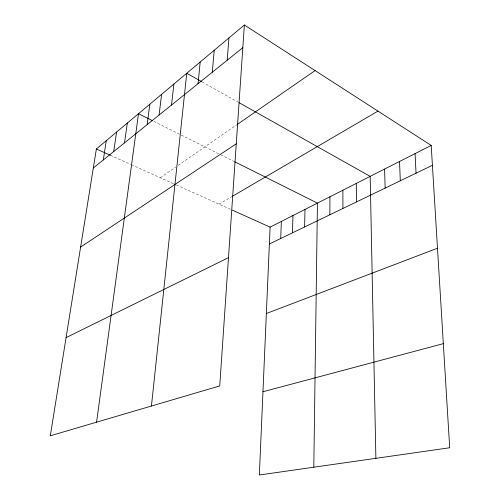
<?xml version="1.0" encoding="UTF-8"?>
<svg xmlns="http://www.w3.org/2000/svg" width="500" height="500" viewBox="0 0 500 500"><rect width="100%" height="100%" fill="white"/><g stroke="black" fill="none" stroke-linecap="round" stroke-linejoin="round"><path stroke-width="0.38" stroke-dasharray="2.5 1.88" d="M160.312 177.738L175.694 167.087M178.119 165.406L236.513 124.969M219.013 204.144L231.312 196.944M110.288 155.238L130.644 164.394M131.331 164.7L173.538 183.688M176.331 184.944L230.894 209.488M153.819 121.331L218.637 153.731M220.7 154.762L233.931 161.375M202.144 81.919L238.45 102.325"/><path stroke-width="0.75" d="M329.831 214.8L329.938 196.775M313.8 467.212L317.438 203.119L234.625 161.725M304.613 226.975L304.994 209.431M292.462 232.838L292.969 215.525M280.725 238.506L281.344 221.419M431.2 145.425L270.106 227.125L259.35 475L449.694 447.762L431.2 145.425L244.369 25L96.375 148.981L50.306 435.8L219.731 385.925L244.369 25M227.181 60.237L228.938 37.925M212.281 72.231L214.225 50.25M198.069 83.675L200.175 62.019M151.444 406.025L186.75 73.269L201.475 81.544M171.506 105.05L173.906 84.025M159.081 115.05L161.606 94.331M147.181 124.625L149.819 104.206M96.581 422.175L138.506 113.681L152.425 120.638M124.5 142.881L127.325 123.05M113.681 151.588L116.594 132.037M103.3 159.944L106.287 140.675M93.325 167.975L242.819 47.65M237.125 124.544L315.062 70.569M80.619 247.075L236.256 143.812M231.981 196.556L377.962 111.106M66.075 337.612L228.487 257.656M269.369 243.988L432.413 165.281M266.356 313.519L437.488 248.219M262.962 391.75L443.325 343.65M96.375 148.981L110.288 155.238M232.294 210.119L270.106 227.125M239.125 102.706L370.175 176.369L375.887 458.325M415.062 153.606L416.044 173.181M399.531 161.481L400.3 180.781M384.581 169.062L385.15 188.094M356.281 183.419L356.488 201.931M342.881 190.212L342.925 208.481"/></g></svg>
